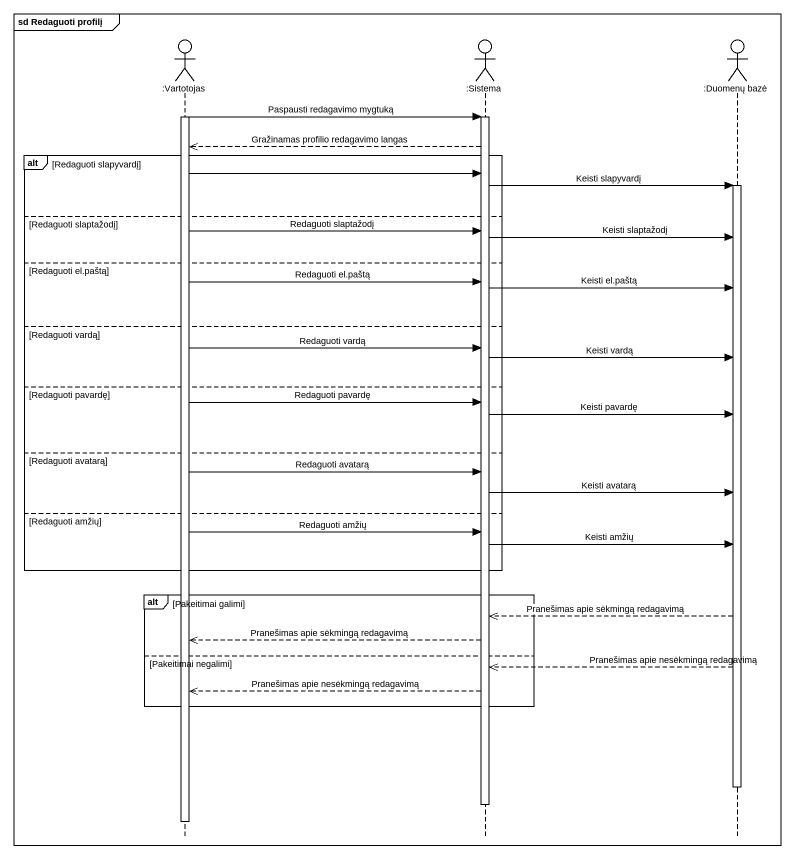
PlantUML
@startuml
mainframe sd Redaguoti profilį
hide footbox
actor ":Vartotojas" as Vartotojas
actor ":Sistema" as Sistema
actor ":Duomenų bazė" as Duomenų_bazė

activate Vartotojas
Vartotojas -> Sistema : Paspausti redagavimo mygtuką
activate Sistema
Sistema -->> Vartotojas : Gražinamas profilio redagavimo langas
alt Redaguoti slapyvardį
  Vartotojas -> Sistema
  Sistema -> Duomenų_bazė : Keisti slapyvardį
  activate Duomenų_bazė
else Redaguoti slaptažodį
  Vartotojas -> Sistema : Redaguoti slaptažodį
  Sistema -> Duomenų_bazė : Keisti slaptažodį
else Redaguoti el.paštą
  Vartotojas -> Sistema : Redaguoti el.paštą
  Sistema -> Duomenų_bazė : Keisti el.paštą
else Redaguoti vardą
  Vartotojas -> Sistema : Redaguoti vardą
  Sistema -> Duomenų_bazė : Keisti vardą
else Redaguoti pavardę
  Vartotojas -> Sistema : Redaguoti pavardę
  Sistema -> Duomenų_bazė : Keisti pavardę
else Redaguoti avatarą
  Vartotojas -> Sistema : Redaguoti avatarą
  Sistema -> Duomenų_bazė : Keisti avatarą
else Redaguoti amžių
  Vartotojas -> Sistema : Redaguoti amžių
  Sistema -> Duomenų_bazė : Keisti amžių
end
alt Pakeitimai galimi
  Duomenų_bazė -->> Sistema : Pranešimas apie sėkmingą redagavimą
  Sistema -->> Vartotojas : Pranešimas apie sėkmingą redagavimą
else Pakeitimai negalimi
  Duomenų_bazė -->> Sistema : Pranešimas apie nesėkmingą redagavimą
  Sistema -->> Vartotojas : Pranešimas apie nesėkmingą redagavimą
end
deactivate Duomenų_bazė
deactivate Sistema
deactivate Vartotojas
@enduml
